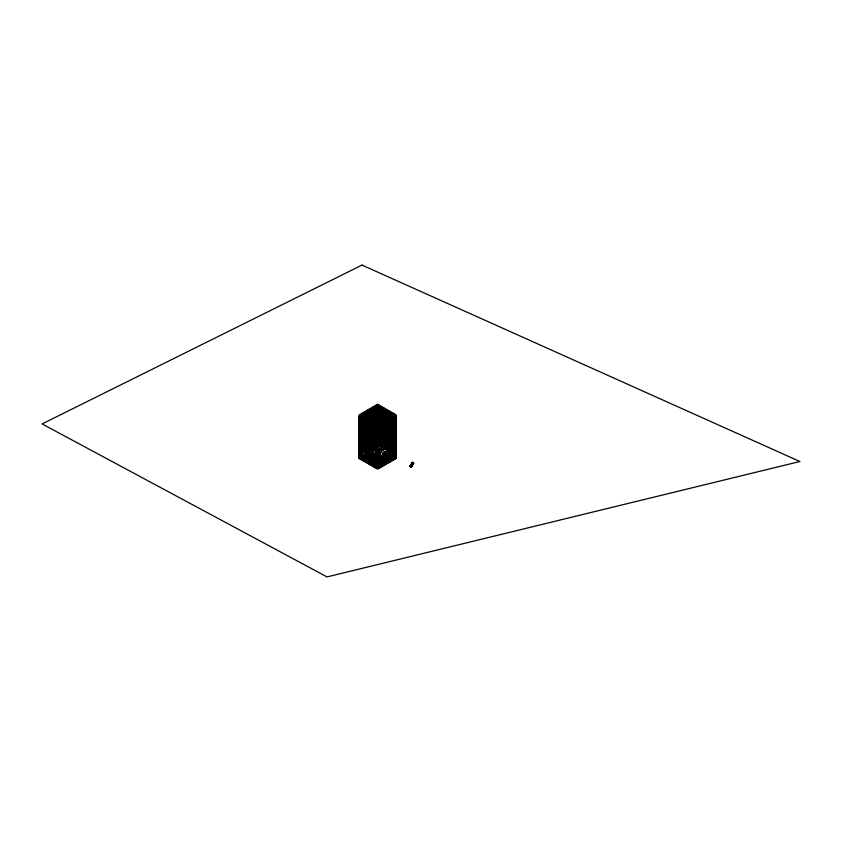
<?xml version="1.0" encoding="UTF-8"?>
<svg xmlns="http://www.w3.org/2000/svg" width="842" height="842" viewBox="0 0 842 842"><rect width="100%" height="100%" fill="white"/><g stroke="black" fill="none" stroke-linecap="round" stroke-linejoin="round"><path stroke-width="1.26" d="M365.565 450.417C366.028 457.911 363.607 450.396 366.081 449.502M381.584 439.503C380.079 450.481 383.089 428.725 382.836 443.103M380.152 447.534L382.836 448.87L383.152 438.703L383.584 448.291M365.386 450.396L366.249 451.028M370.175 451.859L368.933 454.017L372.669 451.859L371.427 451.133L371.427 407.928M381.405 461.216L381.405 458.332L382.647 456.89L383.899 458.332M366.691 449.565L367.48 450.154L367.491 453.406L367.459 450.354L366.438 450.923M377.658 404.328L358.955 415.127L358.955 458.332L377.658 469.141L396.372 458.332L396.372 415.127L377.658 404.328L377.658 446.092M358.955 416.569L377.658 405.77L396.372 416.569M358.955 418.011L377.658 407.212L396.372 418.011M358.955 419.453L377.658 408.644L396.372 419.453M358.955 420.895L377.658 410.086L396.372 420.895M358.955 422.326L377.658 411.527L396.372 422.326M358.955 423.768L377.658 412.969L396.372 423.768M358.955 425.21L377.658 414.411L396.372 425.21M358.955 426.652L377.658 415.853L396.372 426.652M358.955 428.094L377.658 417.285L396.372 428.094M358.955 429.536L377.658 418.727L396.372 429.536M358.955 430.967L377.658 420.169L396.372 430.967M358.955 432.409L377.658 421.61L396.372 432.409M358.955 433.851L377.658 423.052L396.372 433.851M358.955 435.293L377.658 424.494L396.372 435.293M358.955 436.735L377.658 425.936L396.372 436.735M358.955 438.177L377.658 427.368L396.372 438.177M358.955 439.608L377.658 428.81L396.372 439.608M358.955 441.05L377.658 430.251L396.372 441.05M358.955 442.492L377.658 431.693L396.372 442.492M358.955 443.934L377.658 433.135L396.372 443.934M358.955 445.376L377.658 434.577L396.372 445.376M358.955 446.818L377.658 436.009L396.372 446.818M358.955 448.249L377.658 437.451L396.372 448.249M358.955 449.691L377.658 438.892L396.372 449.691M358.955 451.133L361.45 449.691L368.933 454.017M362.692 448.975L377.658 440.334L396.372 451.133M382.647 437.451L381.405 438.177L382.647 436.735L383.899 438.177L382.647 438.892M358.955 452.575L360.197 451.859L361.45 452.575A1.768 1.021 60 0 1 362.692 454.733L358.955 456.89M381.773 439.608L382.457 440.229M358.955 454.017L361.45 452.575L361.45 456.89L363.944 458.332L361.45 459.774M365.186 450.417L363.944 451.133L363.944 412.254M358.955 455.459L362.692 453.291L362.692 456.175A3.526 2.042 60 0 0 365.186 460.5A3.526 2.042 0 0 0 370.175 460.5L370.175 459.058L364.091 455.543M363.944 452.575L377.658 444.65L378.911 445.376L378.911 405.044M381.405 442.492L382.647 441.776M382.647 440.113L383.657 439.513L383.71 442.387M382.647 443.218L383.899 442.492M380.152 444.66L381.405 443.945L366.617 452.68M382.71 443.324L383.71 442.745M369.206 453.564C370.669 452.543 366.88 450.586 370.175 452.143L370.175 408.644M369.343 453.491C367.049 453.333 368.764 450.67 369.901 452.449M382.71 443.902L383.71 443.324M382.71 444.334L383.71 443.755M367.954 452.985L369.206 453.712L368.101 452.617M383.71 443.902L382.836 444.544M358.955 458.332L362.692 456.175L363.944 456.89A1.768 1.021 60 0 0 365.186 459.058L365.186 460.5M360.197 450.417L366.438 454.017L372.669 450.417L372.669 407.212M376.258 448.344L373.922 449.691L372.669 448.975M370.175 452.143L368.649 451.87M382.71 444.902L383.71 444.334M382.71 445.334L383.71 444.765M382.71 445.913L383.71 445.334M360.197 459.058L362.692 457.616M367.291 454.964L363.944 456.89L363.944 455.459A1.768 1.021 60 0 1 365.186 454.733A1.768 1.021 60 0 1 365.27 454.259M375.164 405.77L375.164 450.417L377.658 448.975M382.71 446.344L383.71 445.765M382.71 446.923L383.71 446.344M382.71 447.355L383.71 446.776M367.68 456.175L365.186 457.616L367.68 459.058L375.164 454.733L373.922 454.017M375.164 450.417A1.768 1.021 -60 0 0 376.416 451.133L377.658 450.417A3.526 2.042 0 0 0 377.658 447.534M376.721 451.312C379.174 449.418 377.1 452.512 376.416 451.133M382.71 447.933L383.71 447.355M382.71 448.365L383.71 447.786M376.721 451.67L378.279 451.133L365.186 459.058A3.526 2.042 0 0 0 370.175 459.058L372.669 457.616L375.164 459.058A3.526 2.042 0 0 0 380.152 459.058L380.152 460.5L371.427 465.531M382.71 448.797L383.71 448.07M362.692 460.5L363.944 459.774M383.71 448.365L383.899 407.928M378.595 452.038C376.448 452.112 375.332 455.28 378.911 452.217M377.342 453.259L376.416 452.575M363.944 461.216L366.049 459.995M377.342 453.691L376.479 452.901M377.342 453.838L378.911 452.575M377.342 454.27L379.216 452.754M377.342 454.554L379.216 453.112M377.342 454.701L376.479 453.912M365.186 461.932L367.68 460.5L380.152 467.699M373.922 456.89L375.164 456.175L372.669 454.733M377.342 454.838L376.479 454.196M379.837 453.838L377.974 454.912M377.342 455.269L376.479 454.627M377.342 455.711L376.479 455.059M377.342 455.996L376.479 455.206M377.974 455.269L379.837 454.196M377.342 456.143L376.479 455.343M366.438 462.658L372.669 459.058L383.899 465.531M377.342 456.28L376.479 455.638M385.141 408.644L385.141 448.975L380.152 451.859L380.152 454.733L377.658 456.175L382.647 459.058L390.825 454.333M378.49 450.891L382.647 453.291L387.636 450.417M386.531 451.217L387.773 450.491M377.342 456.711L376.479 456.069M378.595 455.996C382.584 453.017 378.595 457.806 378.279 455.459M386.531 451.375L387.773 450.649M377.342 457.006L376.479 456.206M386.667 451.617L387.909 450.733M377.342 457.143L376.479 456.353M386.804 451.691L388.057 450.975M377.342 457.29L376.479 456.638M386.804 451.859L388.057 451.133M376.479 457.08L377.469 457.364M378.595 456.353C384.594 453.827 377.121 459.111 381.089 455.996M386.941 451.933L388.194 451.217M367.68 463.374L373.922 459.774M381.405 455.459L375.164 459.058L375.164 460.5A3.526 2.042 0 0 0 380.152 460.5M388.33 451.459L385.141 453.291L387.636 454.733L390.267 453.375M387.078 452.333L388.33 451.617M387.225 452.417L388.467 451.691M387.225 452.575L388.467 451.859M387.362 452.817L388.604 451.933M387.499 452.891L388.741 452.175M380.152 457.259C382.605 455.354 380.531 458.458 379.837 457.08M387.499 453.059L388.741 452.333M368.933 464.1L375.942 460.048M382.647 453.291L382.647 456.175L385.141 454.733L393.877 459.774M388.888 452.417L387.636 453.291L386.394 452.575L386.394 409.37M370.175 464.816L377.658 460.5L385.141 464.816M381.405 458.332L385.141 456.175L392.625 460.5M389.025 454.259L390.267 453.533M389.162 454.333L390.404 453.617M389.162 454.491L390.404 453.775M389.299 454.733L390.551 453.859M389.436 454.817L390.688 454.091M389.436 454.975L390.688 454.259M389.72 455.29L390.962 454.575M389.72 455.459L390.962 454.733M389.857 455.533L391.098 454.817M389.857 455.69L391.235 455.059M389.993 455.932L391.235 455.217M390.13 456.017L391.383 455.29M372.669 466.257L391.383 455.459L391.383 412.254M373.922 466.973L392.625 456.175L392.625 412.969M375.164 467.699L393.877 456.89L393.877 413.685M376.416 468.415L395.119 457.616L395.119 414.411M412.433 462.279L409.938 466.605L412.117 463.184C411.496 461.258 415.032 463.3 413.054 463.721L411.191 467.321L413.685 463.005M361.134 448.081L360.387 450.302L361.628 451.028L361.702 449.27L362.502 448.997L362.502 450.523L361.26 449.175M383.584 442.671L382.836 443.534M383.584 442.966L382.836 443.966M383.584 443.25L382.836 444.397M381.258 442.587L382.51 443.302M383.584 443.966L376.416 448.249L376.416 458.332A1.768 1.021 0 0 0 378.911 458.332L377.658 459.058L370.564 454.964M381.258 442.745L382.51 443.46M381.121 442.829L382.373 443.702M383.584 444.26L382.836 445.407M380.984 443.06L382.236 443.787M380.984 443.229L382.236 443.945M383.584 444.692L382.836 445.555M380.847 443.302L382.089 444.187M383.584 444.976L382.836 445.986M380.152 443.218L377.658 441.776L373.922 443.934L372.669 443.218L373.922 441.776L375.164 443.218L373.922 442.492M380.71 443.545L396.372 452.575M380.71 443.702L381.952 444.429M383.584 445.271L381.405 446.818A1.768 1.021 -60 0 0 380.152 448.975L380.152 450.417L378.911 451.133L378.911 449.691A1.768 1.021 -60 0 0 378.447 448.839M380.573 443.787L381.815 444.502M380.426 444.029L381.815 444.66M383.584 445.702L382.836 446.565M380.426 444.187L381.679 444.902M383.584 445.986L382.836 446.997M412.117 462.458L413.685 463.363M380.289 444.26L381.542 444.986M380.289 444.429L381.542 445.144M383.584 446.271L382.836 447.428M412.117 462.826L413.369 463.542M381.405 445.386L377.658 443.218L366.438 449.691L365.186 448.975L366.438 447.534L367.68 448.975L366.438 448.249M382.647 446.092L396.372 454.017M383.584 446.702L380.152 448.975L385.141 451.859L385.141 454.733M411.812 463.005L413.369 463.9M383.584 446.997L382.836 447.997M411.812 463.363L413.054 464.079M383.584 447.281L382.836 448.439M411.496 463.542L413.054 464.447M383.584 447.712L382.836 448.575M411.496 463.9L412.748 464.626M382.647 447.534L396.372 455.459M411.191 464.079L412.748 464.984M411.191 464.447L412.433 465.163M410.875 464.626L412.433 465.521M410.875 464.984L412.117 465.7M387.636 451.859L396.372 456.89M410.559 465.163L412.117 466.068M410.559 465.521L411.812 466.247M410.254 465.7L411.812 466.605M410.254 466.068L411.496 466.784M375.164 446.092L372.669 444.65L362.692 450.417L362.692 412.969M396.372 458.332L390.13 454.733L390.13 411.527M409.938 466.247L411.496 467.142M409.938 466.605L411.191 467.321M372.669 446.092L376.416 448.249A1.768 1.021 0 0 1 376.416 449.691A1.768 1.021 0 0 1 376.784 450.007M395.119 459.058L388.888 455.459L388.888 454.017M372.669 447.534L377.974 450.596M377.111 451.544L381.405 456.89M377.342 452.396L377.037 451.859M376.479 452.47L377.469 453.038M377.658 453.291L379.837 456.711M380.152 454.733L391.383 461.216M376.479 452.754L377.469 453.333M376.479 453.185L377.469 453.764M376.479 453.333L377.469 454.048M376.479 453.617L377.658 454.375M376.479 453.764L377.469 454.343M382.647 457.616L390.13 461.932M376.479 454.343L377.469 455.059M376.479 454.775L377.469 455.49M361.45 446.818L362.692 447.534L361.45 446.092L360.197 447.534L361.45 448.249M383.899 459.774L388.888 462.658M368.933 451.28L370.175 451.996M376.479 455.775L377.469 456.501M368.785 451.501L369.764 452.817M368.375 452.175L371.427 454.017L371.427 455.459A3.526 2.042 0 0 1 366.438 455.459L366.438 410.812M376.479 456.785L380.152 459.058M382.647 460.5L387.636 463.374M368.375 452.322L369.617 453.038M369.48 453.259L368.238 452.543M382.457 460.606L383.71 461.321L383.51 459.574L382.836 461.826L381.584 461.111L381.637 459.406L382.415 458.964M367.954 452.849L369.206 453.712M386.394 464.1L378.911 459.774L378.911 456.532M365.565 453.291L365.186 411.527M368.933 455.459L371.427 456.89M370.175 457.616L365.186 454.733L365.186 456.175A1.768 1.021 60 0 0 366.438 458.332L366.438 459.322M371.427 459.774L382.647 466.257M368.933 459.774L381.405 466.973M378.911 468.415L360.197 457.616L360.197 414.411M388.888 410.812L388.888 452.575M387.636 410.086L387.636 452.333M386.394 455.459L386.394 454.017A1.768 1.021 0 0 1 383.899 454.017L382.647 454.733A3.526 2.042 0 0 0 387.636 454.733L387.636 456.175A3.526 2.042 0 0 1 382.647 456.175M383.899 456.89L383.899 461.216M382.647 407.212L382.647 448.975M382.647 456.89L382.647 461.932M381.405 406.486L381.405 448.249M380.152 405.77L380.152 446.092M377.658 450.417L377.658 457.616M377.469 451.891L377.469 457.511M377.342 451.965L377.342 457.574M376.416 405.044L376.416 446.818M375.164 453.007L375.164 457.616M374.669 443.46L374.669 444.081M374.669 444.902L374.669 445.513M374.669 446.344L374.669 446.955M374.669 447.786L374.669 448.397M374.416 443.324L374.416 444.218M374.416 444.765L374.416 445.66M374.416 446.197L374.416 447.102M374.416 447.639L374.416 448.544M374.164 443.46L374.164 444.081M374.164 444.902L374.164 445.513M374.164 446.344L374.164 446.955M374.164 447.786L374.164 448.397M373.922 406.486L373.922 451.133A1.768 1.021 -60 0 1 372.669 453.291L371.427 454.017A3.526 2.042 0 0 1 366.438 454.017M373.669 444.039L373.669 444.65M373.669 445.481L373.669 446.092M373.669 446.923L373.669 447.534M373.669 448.365L373.669 448.975M373.416 443.892L373.416 444.797M373.416 445.334L373.416 446.239M373.416 446.776L373.416 447.681M373.416 448.218L373.416 449.123M373.174 444.039L373.174 444.65M373.174 445.481L373.174 446.092M373.174 446.923L373.174 447.534M373.174 448.365L373.174 448.975M372.669 457.616L372.669 459.058M370.175 454.28L370.175 453.291A1.768 1.021 0 0 1 367.68 453.291M369.07 453.785L367.68 453.154L368.933 451.133L371.427 452.575A1.768 1.021 -60 0 0 372.669 450.417M368.933 409.37L368.933 452.575M367.68 410.086L367.68 454.28M366.617 449.807L366.617 453.901L366.249 449.807M361.45 413.685L361.45 451.133M378.069 449.26A3.526 2.042 0 0 1 377.658 451.859M368.933 458.332A1.768 1.021 0 0 1 366.438 458.332M364.502 457.595A3.526 2.042 60 0 1 364.344 457.269M361.986 265.083L42.1 423.936L327.012 576.917L799.9 461.511L361.986 265.083"/></g></svg>
